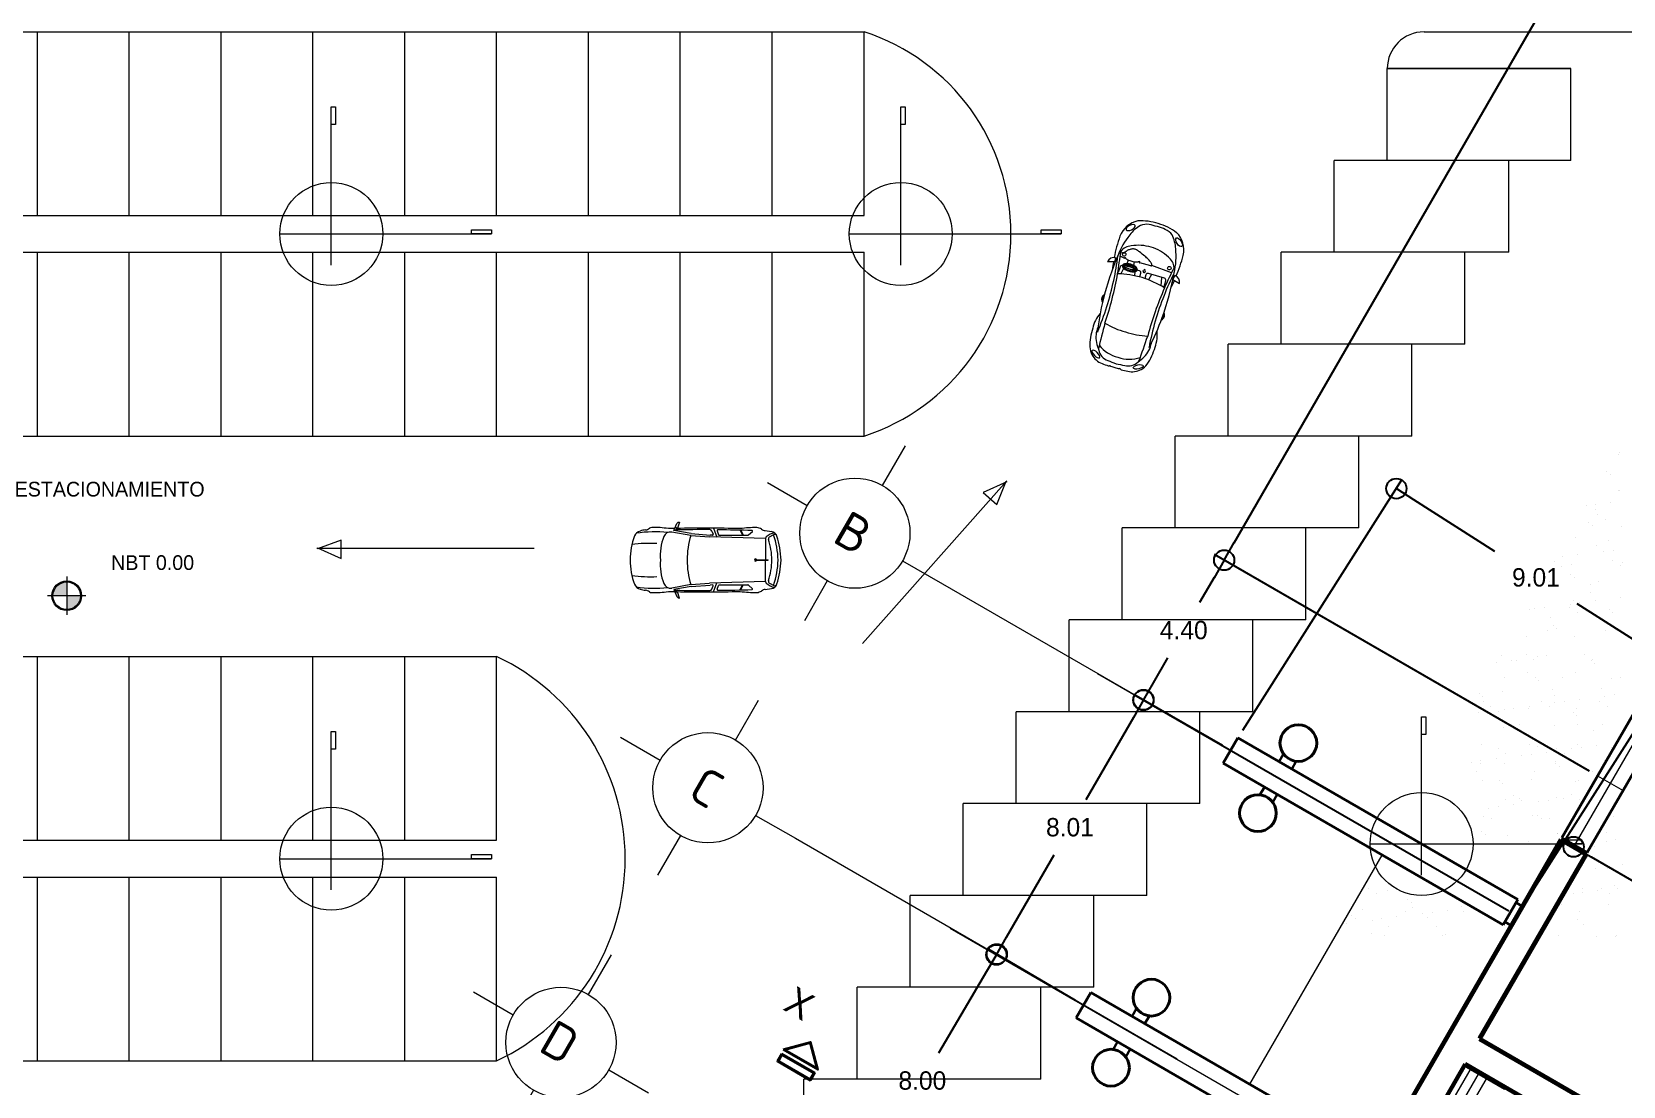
# Model space of a CAD drawing. Header units: millimetres. Extents: x 255 to 764, y 60 to 269.
# Drawn here: x 662.24 to 705.56, y 199.54 to 228.23 of the extents above; entities that cross this region are included whole.
import ezdxf
from ezdxf.enums import TextEntityAlignment as Align

# ---------------------------------------------------------------- set-up
doc = ezdxf.new("R2010")
doc.units = ezdxf.units.MM
doc.linetypes.add('ACAD_ISO10W100', pattern=[18, 12, -3, 0, -3])
doc.linetypes.add('DIVIDE2', pattern=[15.875, 6.35, -3.175, 0, -3.175, 0, -3.175])
for name, color, linetype, lineweight in [('ARBOLES A', 1, 'Continuous', 9), ('AUTOS', 1, 'Continuous', 9), ('BANQUETA', 2, 'Continuous', 20), ('CANCHAS', 1, 'Continuous', 9), ('EJES', 2, 'ACAD_ISO10W100', 20), ('FACHADA 01', 6, 'Continuous', 60), ('FACHADA 03', 4, 'Continuous', 40), ('FACHADA 04', 3, 'Continuous', 30), ('FACHADA 05', 2, 'Continuous', 20), ('HATCH', 1, 'Continuous', 9), ('mobiliario', 1, 'Continuous', 0), ('TEXTO 02', 1, 'Continuous', 13)]:
    doc.layers.add(name, color=color, linetype=linetype, lineweight=lineweight)
doc.styles.add('style1', font='isocpeur.ttf')
doc.dimstyles.get("Standard").update_dxf_attribs({"dimtxt": 1.5, "dimasz": 0.25, "dimexe": 0.2, "dimexo": 0.25, "dimgap": 0.1, "dimtad": 0, "dimtih": 1, "dimtoh": 1, "dimdec": 4, "dimzin": 0, "dimdsep": 46, "dimtxsty": 'Standard', "dimblk": 'ORIGIN', "dimcen": 0.2, "dimclrd": 1, "dimclre": 2, "dimclrt": 3, "dimadec": 0, "dimazin": 0, "dimtfac": 1, "dimtdec": 4, "dimtofl": 0, "dimtmove": 0, "dimatfit": 3, "dimldrblk": 'ORIGIN', "dimfxl": 1, "dimtolj": 1, "dimtzin": 0, "dimarcsym": 0})

# ---------------------------------------------------------------- blocks, each defined once
blk = doc.blocks.new('_Origin')
at = {"color": 0, "linetype": 'ByBlock', "lineweight": -2}
blk.add_line((0, 0), (-1, 0), dxfattribs=at)
blk.add_circle((0, 0), 0.5, dxfattribs=at)
blk = doc.blocks.new('*D25')
at = {"layer": 'ARBOLES A', "color": 2, "lineweight": -2}
for p, q in [((694.657, 208.807), (692.243, 210.2)), ((690.652, 201.87), (688.238, 203.263))]:
    blk.add_line(p, q, dxfattribs=at)
at = {"layer": 'ARBOLES A', "color": 1, "lineweight": -2}
for p, q in [((692.228, 209.574), (690.933, 207.332)), ((688.773, 203.59), (690.067, 205.832))]:
    blk.add_line(p, q, dxfattribs=at)
at = {"layer": 'Defpoints', "color": 0}
for p in [(694.873, 208.682), (688.498, 203.113), (690.868, 201.745)]:
    blk.add_point(p, dxfattribs=at)
at = {"layer": 'ARBOLES A', "color": 1, "lineweight": -2, "xscale": 0.55, "yscale": 0.55, "zscale": 0.55}
for p, rotation in [((692.503, 210.05), 59.99999999999994), ((688.498, 203.113), 239.9999999999999)]:
    blk.add_blockref('_Origin', p, dxfattribs=dict(at, rotation=rotation))
at = {"layer": 'ARBOLES A', "color": 3, "insert": (690.5, 206.582), "char_height": 0.5, "attachment_point": 5}
blk.add_mtext('\\A1;8.01', dxfattribs=at)
blk = doc.blocks.new('newbp')
at = {"linetype": 'Continuous'}
for p, q in [((-0.912, 0.75), (-0.86, 0.936)), ((-0.912, 0.75), (-1.017, 0.773)), ((-1.002, 0.77), (-1.016, 0.74)), ((-0.877, 0.539), (-0.877, 0.119)), ((-0.877, 0.459), (-0.672, 0.505)), ((-0.652, 0.589), (-0.827, 0.589)), ((-0.892, 0.034), (-0.92, 0.028)), ((-0.876, 0.198), (-0.723, 0.166)), ((-0.827, 0.069), (-0.731, 0.069)), ((-0.892, -0.023), (-0.92, -0.017)), ((-0.91, -0.297), (-0.888, -0.197)), ((-0.899, -0.296), (-0.877, -0.196)), ((-0.877, -0.235), (-0.847, -0.228)), ((-0.822, -0.222), (-0.721, -0.2)), ((-1.064, -0.553), (-1.084, -0.679)), ((-0.912, -0.756), (-1.017, -0.779)), ((-1.002, -0.776), (-1.016, -0.747)), ((-0.912, -0.756), (-0.86, -0.943)), ((-0.904, -0.456), (-0.888, -0.536)), ((-0.893, -0.455), (-0.877, -0.535)), ((-0.869, -0.497), (-0.841, -0.503)), ((-0.817, -0.508), (-0.665, -0.54))]:
    blk.add_line(p, q, dxfattribs=at)
for p, q in [((-1.055, 0.668), (-1.093, 0.141)), ((-1.077, 0.127), (-1.07, -0.16)), ((-0.963, -0.288), (-1.054, -0.293)), ((-0.908, -0.286), (-0.939, -0.287)), ((-0.958, -0.463), (-1.055, -0.455)), ((-0.902, -0.467), (-0.933, -0.465))]:
    blk.add_line(p, q)
for points in [[(-0.731, -0.061), (-0.827, -0.061, 0.414214), (-0.877, -0.111), (-0.877, -0.172)], [(-0.877, -0.556, 0.414214), (-0.827, -0.606), (-0.68, -0.606)]]:
    blk.add_lwpolyline(points, format="xyb", dxfattribs=at)
for points in [[(-0.877, -0.196), (-0.877, -0.235)], [(-0.877, -0.513), (-0.877, -0.535)]]:
    blk.add_lwpolyline(points, dxfattribs=at)
for centre, radius, start, end in [((-1.528, 0.227), 0.596, 93.1042, 152.5294), ((-1.391, -2.848), 3.675, 84.0793, 92.6383), ((-0.845, 0.765), 0.172, 94.8358, 177.4105), ((-0.008, 0.773), 0.0318, 97.347, 181.047), ((0.039, 0.659), 0.154, 42.3185, 109.578), ((0.029, 0.665), 0.132, 87.1047, 105.925), ((0.04, 0.731), 0.0661, 63.2181, 93.6483), ((0.771, -0.039), 0.851, 85.5476, 113.8305), ((0.88, -0.576), 1.387, 72.3333, 91.7581), ((-0.825, 0.038), 1.316, 159.343, 181.797), ((-1.713, 0.186), 0.338, 138.9346, 176.4235), ((-1.416, -0.145), 0.781, 108.4873, 134.9605), ((-0.943, -1.167), 1.905, 94.045, 112.2344), ((-0.426, -0.003), 1.099, 153.8158, 180.034), ((-1.049, 0.333), 0.394, 113.5432, 157.7315), ((0.434, 9.601), 9.056, 259.568, 263.1462), ((-0.295, -6.336), 7.112, 86.9826, 96.3138), ((-0.206, 5.111), 4.464, 258.7428, 266.7414), ((-1.391, -2.848), 3.675, 79.4187, 82.3204), ((-0.827, 0.539), 0.05, 90, 180), ((2.043, -0.084), 2.778, 165.5534, 178.3371), ((0.347, 9.038), 8.487, 263.2731, 271.8915), ((0.142, 7.376), 6.748, 264.8845, 276.3963), ((-0.005, 0.782), 0.0102, 105.925, 249.0437), ((0.061, 0.773), 0.0191, 341.3047, 62.6447), ((-0.187, -4.943), 5.716, 79.1065, 87.3355), ((-1.267, 0.067), 1.956, 357.937, 14.4502), ((-1.575, -60.4), 60.995, 87.30608, 87.93042), ((0.845, 0.056), 0.642, 61.3785, 96.9532), ((0.666, -0.272), 1.016, 50.3417, 61.3785), ((0.503, 0.041), 0.848, 357.0193, 35.4395), ((1.172, 0.342), 0.423, 44.6346, 72.3333), ((1.145, 0.198), 0.355, 3.2978, 61.4623), ((1.138, 0.302), 0.476, 3.7909, 45.1844), ((-0.688, 0.035), 1.374, 172.7936, 181.5977), ((-0.92, 0.006), 0.0224, 90, 270), ((-0.892, 0.006), 0.0281, 247.3801, 112.6199), ((-0.827, 0.119), 0.05, 180, 270), ((-12.519, -0.99), 14.07, 4.0226, 4.9268), ((1.53, 0.182), 0.0938, 331.033, 350.1956), ((2.084, 0.13), 0.472, 179.1597, 182.63), ((0.197, 0.166), 1.425, 0.0094, 6.7284), ((0.778, 0.022), 0.839, 358.2457, 5.8814), ((-0.825, -0.045), 1.316, 178.203, 200.657), ((-0.688, -0.042), 1.374, 178.4023, 187.2064), ((-1.713, -0.193), 0.338, 183.5765, 221.0654), ((-0.426, -0.004), 1.099, 179.966, 206.1842), ((2.043, 0.077), 2.778, 181.6629, 194.4466), ((-1.267, -0.074), 1.956, 345.5498, 2.063), ((0.503, -0.047), 0.848, 324.5605, 2.9807), ((1.145, -0.204), 0.355, 298.5377, 356.7022), ((1.138, -0.308), 0.476, 314.8156, 356.2091), ((-12.519, 0.984), 14.07, 355.0732, 355.9774), ((2.084, -0.137), 0.472, 177.37, 180.8403), ((1.53, -0.189), 0.0938, 9.8044, 28.967), ((0.778, -0.029), 0.839, 354.1186, 1.7543), ((0.197, -0.173), 1.425, 353.2716, 359.9906), ((-1.528, -0.234), 0.596, 207.4706, 266.8958), ((-1.416, 0.138), 0.781, 225.0395, 251.5127), ((-0.943, 1.16), 1.905, 247.7656, 265.955), ((-1.049, -0.34), 0.394, 202.2685, 246.4568), ((0.434, -9.608), 9.056, 96.8538, 100.432), ((-0.206, -5.118), 4.464, 93.2586, 101.2572), ((-0.295, 6.329), 7.112, 263.6862, 273.0174), ((-0.845, -0.772), 0.172, 182.5895, 265.1642), ((-1.391, 2.841), 3.675, 277.6796, 280.5813), ((0.347, -9.044), 8.487, 88.1085, 96.7269), ((0.142, -7.382), 6.748, 83.6037, 95.1155), ((-0.008, -0.779), 0.0318, 178.953, 262.653), ((-0.005, -0.789), 0.0102, 110.9563, 254.075), ((0.039, -0.666), 0.154, 250.422, 317.6815), ((0.061, -0.78), 0.0191, 297.3553, 18.6953), ((-0.187, 4.936), 5.716, 272.6645, 280.8935), ((0.771, 0.032), 0.851, 246.1695, 274.4524), ((-1.575, 60.394), 60.995, 272.06958, 272.69392), ((0.845, -0.062), 0.642, 263.0468, 298.6215), ((0.88, 0.569), 1.387, 268.2419, 287.6667), ((0.666, 0.266), 1.016, 298.6215, 309.6583), ((1.172, -0.348), 0.423, 287.6667, 315.3654), ((-1.391, 2.841), 3.675, 267.3617, 275.9207), ((0.029, -0.671), 0.132, 254.075, 272.8953), ((0.04, -0.737), 0.0661, 266.3517, 296.7819)]:
    blk.add_arc(centre, radius, start, end, dxfattribs=at)
for centre, major_axis, ratio in [((-1.845, 0.63), (-0.083, -0.0937), 0.463754), ((1.432, 0.551), (-0.061, 0.112), 0.405921)]:
    blk.add_ellipse(centre, major_axis=major_axis, ratio=ratio, dxfattribs=at)
for centre in [(-1.157, 0.583), (-1.157, -0.595)]:
    blk.add_ellipse(centre, major_axis=(0, 0.0429), ratio=0.983266, start_param=4.712389, end_param=10.995574)
at = {"linetype": 'Continuous', "extrusion": (0, 0, -1)}
for centre, major_axis, ratio in [((-1.845, -0.637), (-0.083, 0.0937), 0.463754), ((1.432, -0.557), (-0.061, -0.112), 0.405921)]:
    blk.add_ellipse(centre, major_axis=major_axis, ratio=ratio, dxfattribs=at)
for points, knots in [([(-1.077, 0.127), (-1.08, 0.133), (-1.1, 0.15), (-1.144, 0.115), (-1.18, 0.072), (-1.223, -0.001), (-1.273, -0.105), (-1.318, -0.221), (-1.36, -0.328), (-1.36, -0.418), (-1.323, -0.493), (-1.275, -0.55), (-1.223, -0.585), (-1.193, -0.622), (-1.178, -0.647), (-1.165, -0.693)], [0, 0, 0, 0, 0.527288, 1.647451, 3.487558, 5.099073, 7.968657, 12.238313, 14.475187, 16.613757, 18.744202, 20.639343, 22.223389, 23.452731, 24.286529, 24.286529, 24.286529, 24.286529]), ([(-1.064, -0.553), (-1.068, -0.556), (-1.074, -0.561), (-1.09, -0.565), (-1.091, -0.555), (-1.09, -0.549), (-1.084, -0.542), (-1.074, -0.534), (-1.065, -0.513), (-1.054, -0.475), (-1.047, -0.407), (-1.047, -0.336), (-1.059, -0.269), (-1.08, -0.228), (-1.088, -0.195), (-1.105, -0.188), (-1.099, -0.183), (-1.093, -0.18), (-1.084, -0.181), (-1.077, -0.178), (-1.065, -0.181), (-1.07, -0.166), (-1.07, -0.16)], [0, 0, 0, 0, 0.0138597, 0.0278304, 0.0329137, 0.0379971, 0.0465756, 0.0592704, 0.0762214, 0.1105991, 0.1789801, 0.2766959, 0.3173629, 0.3800771, 0.4110544, 0.4160421, 0.4210284, 0.4277212, 0.4387433, 0.4448131, 0.4508005, 0.4694463, 0.4694463, 0.4694463, 0.4694463]), ([(-0.963, -0.295), (-0.965, -0.308), (-0.954, -0.235), (-0.937, -0.215), (-0.911, -0.179), (-0.882, -0.17), (-0.85, -0.176), (-0.829, -0.211), (-0.799, -0.257), (-0.788, -0.322), (-0.788, -0.395), (-0.797, -0.462), (-0.818, -0.517), (-0.844, -0.55), (-0.872, -0.561), (-0.892, -0.557), (-0.911, -0.55), (-0.925, -0.529), (-0.95, -0.494), (-0.965, -0.414), (-0.974, -0.382), (-0.961, -0.282), (-0.963, -0.295)], [0, 0, 0, 0, 0.03969, 0.089634, 0.13125, 0.1542862, 0.1797268, 0.2207266, 0.2680991, 0.3447665, 0.4095645, 0.4843001, 0.541515, 0.5817687, 0.6060665, 0.6262474, 0.6436722, 0.6634686, 0.6988791, 0.7758465, 0.8696394, 0.907731, 0.907731, 0.907731, 0.907731]), ([(-0.938, -0.293), (-0.938, -0.289), (-0.937, -0.284), (-0.935, -0.274), (-0.934, -0.268), (-0.93, -0.253), (-0.928, -0.246), (-0.924, -0.237), (-0.922, -0.235), (-0.918, -0.229), (-0.916, -0.227), (-0.91, -0.219), (-0.906, -0.213), (-0.899, -0.206), (-0.896, -0.203), (-0.892, -0.2), (-0.89, -0.199), (-0.886, -0.197), (-0.884, -0.197), (-0.879, -0.196), (-0.875, -0.196), (-0.871, -0.198), (-0.87, -0.198), (-0.867, -0.199), (-0.865, -0.201), (-0.861, -0.206), (-0.858, -0.209), (-0.853, -0.218), (-0.85, -0.223), (-0.844, -0.232), (-0.841, -0.237), (-0.835, -0.247), (-0.832, -0.253), (-0.827, -0.264), (-0.824, -0.27), (-0.82, -0.282), (-0.819, -0.289), (-0.815, -0.309), (-0.814, -0.323), (-0.812, -0.352), (-0.812, -0.366), (-0.814, -0.41), (-0.818, -0.438), (-0.829, -0.476), (-0.833, -0.486), (-0.84, -0.501), (-0.843, -0.506), (-0.849, -0.516), (-0.852, -0.52), (-0.858, -0.527), (-0.861, -0.529), (-0.867, -0.533), (-0.871, -0.534), (-0.874, -0.535), (-0.875, -0.535), (-0.879, -0.535), (-0.881, -0.534), (-0.885, -0.533), (-0.888, -0.532), (-0.892, -0.531), (-0.894, -0.53), (-0.895, -0.529), (-0.895, -0.529), (-0.896, -0.529), (-0.897, -0.528), (-0.899, -0.526), (-0.9, -0.523), (-0.904, -0.518), (-0.905, -0.516), (-0.908, -0.511), (-0.91, -0.509), (-0.914, -0.503), (-0.917, -0.498), (-0.921, -0.49), (-0.923, -0.486), (-0.926, -0.476), (-0.928, -0.471), (-0.933, -0.456), (-0.935, -0.445), (-0.938, -0.429), (-0.94, -0.423), (-0.942, -0.413), (-0.943, -0.408), (-0.945, -0.395), (-0.946, -0.387), (-0.946, -0.369), (-0.945, -0.363), (-0.945, -0.351), (-0.944, -0.345), (-0.942, -0.326), (-0.94, -0.309), (-0.939, -0.298), (-0.939, -0.296), (-0.938, -0.295), (-0.938, -0.294), (-0.938, -0.293), (-0.938, -0.293), (-0.938, -0.293)], [0.497033, 0.497033, 0.497033, 0.497033, 0.723444, 0.723444, 0.974636, 0.974636, 1.50964, 1.50964, 2.044645, 2.044645, 2.271061, 2.271061, 2.862376, 2.862376, 3.217654, 3.217654, 3.537253, 3.537253, 3.856852, 3.856852, 4.368613, 4.368613, 4.584627, 4.584627, 4.99269, 4.99269, 5.400753, 5.400753, 5.808816, 5.808816, 6.216879, 6.216879, 6.778716, 6.778716, 7.350371, 7.350371, 7.922025, 7.922025, 9.065335, 9.065335, 10.208644, 10.208644, 12.495263, 12.495263, 13.409896, 13.409896, 13.929088, 13.929088, 14.44828, 14.44828, 14.909885, 14.909885, 15.371489, 15.371489, 15.62524, 15.62524, 15.87899, 15.87899, 16.120875, 16.120875, 16.36276, 16.36276, 16.51635, 16.51635, 16.669941, 16.669941, 16.921521, 16.921521, 17.136676, 17.136676, 17.351831, 17.351831, 17.782142, 17.782142, 18.204974, 18.204974, 18.627807, 18.627807, 19.473473, 19.473473, 19.978923, 19.978923, 20.484372, 20.484372, 21.475119, 21.475119, 21.859144, 21.859144, 22.162884, 22.162884, 22.770362, 22.770362, 22.900493, 22.900493, 22.951221, 22.951221, 22.964298, 22.964298, 22.964298, 22.964298]), ([(-0.904, -0.456), (-0.906, -0.449), (-0.907, -0.442), (-0.91, -0.43), (-0.911, -0.424), (-0.913, -0.414), (-0.914, -0.409), (-0.917, -0.396), (-0.918, -0.388), (-0.917, -0.37), (-0.917, -0.364), (-0.916, -0.352), (-0.916, -0.346), (-0.914, -0.326), (-0.912, -0.31), (-0.91, -0.299), (-0.91, -0.298), (-0.91, -0.297)], [18.939067, 18.939067, 18.939067, 18.939067, 19.473473, 19.473473, 19.978923, 19.978923, 20.484372, 20.484372, 21.475119, 21.475119, 21.859144, 21.859144, 22.162884, 22.162884, 22.770362, 22.770362, 22.871566, 22.871566, 22.871566, 22.871566]), ([(-0.893, -0.455), (-0.895, -0.448), (-0.896, -0.442), (-0.899, -0.429), (-0.9, -0.423), (-0.902, -0.413), (-0.903, -0.408), (-0.906, -0.395), (-0.907, -0.387), (-0.906, -0.369), (-0.906, -0.363), (-0.905, -0.351), (-0.905, -0.345), (-0.903, -0.326), (-0.901, -0.309), (-0.899, -0.298), (-0.899, -0.297), (-0.899, -0.296)], [18.939067, 18.939067, 18.939067, 18.939067, 19.473473, 19.473473, 19.978923, 19.978923, 20.484372, 20.484372, 21.475119, 21.475119, 21.859144, 21.859144, 22.162884, 22.162884, 22.770362, 22.770362, 22.871566, 22.871566, 22.871566, 22.871566]), ([(-0.883, -0.222), (-0.882, -0.225), (-0.88, -0.227), (-0.875, -0.234), (-0.873, -0.239), (-0.867, -0.249), (-0.863, -0.255), (-0.858, -0.266), (-0.856, -0.272), (-0.852, -0.284), (-0.85, -0.291), (-0.847, -0.311), (-0.845, -0.325), (-0.844, -0.354), (-0.844, -0.368), (-0.846, -0.412), (-0.85, -0.44), (-0.86, -0.478), (-0.864, -0.488), (-0.871, -0.503), (-0.874, -0.508), (-0.878, -0.515), (-0.88, -0.517), (-0.881, -0.518)], [5.596292, 5.596292, 5.596292, 5.596292, 5.808816, 5.808816, 6.216879, 6.216879, 6.778716, 6.778716, 7.350371, 7.350371, 7.922025, 7.922025, 9.065335, 9.065335, 10.208644, 10.208644, 12.495263, 12.495263, 13.409896, 13.409896, 13.929088, 13.929088, 14.118229, 14.118229, 14.118229, 14.118229])]:
    blk.add_open_spline(points, degree=3, knots=knots)
blk = doc.blocks.new('AutoP31 Planta Beetle')
at = {"xscale": 1.088628099999994, "yscale": 1.088628099999994, "zscale": 1.0886281, "rotation": 180}
blk.add_blockref('newbp', (1.766, 1.019), dxfattribs=at)
blk = doc.blocks.new('*D29')
at = {"layer": 'ARBOLES A', "color": 2, "lineweight": -2}
for p, q in [((704.646, 208.108), (694.438, 214.002)), ((702.446, 204.298), (692.238, 210.192))]:
    blk.add_line(p, q, dxfattribs=at)
at = {"layer": 'ARBOLES A', "color": 1, "lineweight": -2}
for p, q in [((694.423, 213.376), (694.031, 212.697)), ((692.773, 210.518), (693.165, 211.197))]:
    blk.add_line(p, q, dxfattribs=at)
at = {"layer": 'Defpoints', "color": 0}
for p in [(694.698, 213.852), (704.863, 207.983), (702.663, 204.173)]:
    blk.add_point(p, dxfattribs=at)
at = {"layer": 'ARBOLES A', "color": 1, "lineweight": -2, "xscale": 0.55, "yscale": 0.55, "zscale": 0.55}
for p, rotation in [((694.698, 213.852), 60.00000000000135), ((692.498, 210.042), 240.0000000000014)]:
    blk.add_blockref('_Origin', p, dxfattribs=dict(at, rotation=rotation))
at = {"layer": 'ARBOLES A', "color": 3, "insert": (693.598, 211.947), "char_height": 0.5, "attachment_point": 5}
blk.add_mtext('\\A1;4.40', dxfattribs=at)
blk = doc.blocks.new('*D26')
at = {"layer": 'ARBOLES A', "color": 2, "lineweight": -2}
for p, q in [((690.653, 201.871), (688.25, 203.285)), ((686.602, 194.984), (684.2, 196.397))]:
    blk.add_line(p, q, dxfattribs=at)
at = {"layer": 'ARBOLES A', "color": 1, "lineweight": -2}
for p, q in [((688.23, 202.658), (686.925, 200.439)), ((684.737, 196.719), (686.042, 198.939))]:
    blk.add_line(p, q, dxfattribs=at)
at = {"layer": 'Defpoints', "color": 0}
for p in [(690.868, 201.745), (684.458, 196.245), (686.818, 194.857)]:
    blk.add_point(p, dxfattribs=at)
at = {"layer": 'ARBOLES A', "color": 1, "lineweight": -2, "xscale": 0.55, "yscale": 0.55, "zscale": 0.55}
for p, rotation in [((688.509, 203.132), 59.53894973767702), ((684.458, 196.245), 239.538949737677)]:
    blk.add_blockref('_Origin', p, dxfattribs=dict(at, rotation=rotation))
at = {"layer": 'ARBOLES A', "color": 3, "insert": (686.483, 199.689), "char_height": 0.5, "attachment_point": 5}
blk.add_mtext('\\A1;8.00', dxfattribs=at)
blk = doc.blocks.new('Bole')
at = {"color": 5}
for p, q in [((1.1, 0.6), (1.1, 1.1)), ((1.7, 0), (2.2, 0)), ((1.1, -0.6), (1.1, -1.1))]:
    blk.add_line(p, q, dxfattribs=at)
blk.add_line((0, 0), (0.5, 0))
blk.add_circle((1.1, 0), 0.6)
at = {"color": 9, "style": 'style1'}
blk.add_attdef('A', text='', height=0.4, dxfattribs=at).set_placement((1.086, -0.204), align=Align.CENTER)
blk = doc.blocks.new('AutoA62 Planta Golf')
at = {"linetype": 'ByBlock'}
for p, q in [((1.189, 0.804), (1.268, 0.994)), ((1.27, 0.877), (1.23, 0.797)), ((1.293, 0.869), (1.243, 0.887)), ((1.268, 0.994), (1.309, 1.03)), ((1.346, 1.033), (1.293, 0.869)), ((1.309, 1.03), (1.335, 1.035)), ((1.335, 1.035), (1.346, 1.033)), ((1.651, 0.668), (1.135, 0.761)), ((1.665, 0.719), (1.189, 0.804)), ((1.651, 0.668), (2.162, 0.629)), ((1.665, 0.719), (2.175, 0.679)), ((3.686, 0.588), (2.162, 0.629)), ((2.243, 0.678), (2.175, 0.679)), ((2.225, 0.79), (2.26, 0.702)), ((2.267, 0.866), (2.361, 0.624)), ((2.369, 0.794), (2.409, 0.69)), ((2.427, 0.678), (3.206, 0.678)), ((2.997, 0.812), (3.056, 0.678)), ((3.017, 0.81), (3.075, 0.678)), ((3.219, 0.683), (3.33, 0.781)), ((3.679, 0.801), (3.846, 0.774)), ((3.686, 0.587), (3.686, 0.005)), ((3.796, 0.629), (3.91, 0.693)), ((3.419, 0.007), (3.755, 0.004)), ((3.755, -0.004), (3.755, 0.004)), ((3.419, -0.007), (3.755, -0.004)), ((3.686, -0.587), (3.686, -0.005)), ((1.651, -0.668), (1.135, -0.761)), ((1.665, -0.719), (1.189, -0.804)), ((1.189, -0.804), (1.268, -0.994)), ((1.27, -0.877), (1.23, -0.797)), ((1.651, -0.668), (2.162, -0.629)), ((1.665, -0.719), (2.175, -0.679)), ((3.686, -0.588), (2.162, -0.629)), ((2.243, -0.678), (2.175, -0.679)), ((2.225, -0.79), (2.26, -0.702)), ((2.267, -0.866), (2.361, -0.624)), ((2.369, -0.794), (2.409, -0.69)), ((2.427, -0.678), (3.206, -0.678)), ((2.997, -0.812), (3.056, -0.678)), ((3.017, -0.81), (3.075, -0.678)), ((3.219, -0.683), (3.33, -0.781)), ((3.679, -0.801), (3.846, -0.774)), ((3.796, -0.629), (3.91, -0.693)), ((1.293, -0.869), (1.243, -0.887)), ((1.268, -0.994), (1.309, -1.03)), ((1.346, -1.033), (1.293, -0.869)), ((1.309, -1.03), (1.335, -1.035)), ((1.335, -1.035), (1.346, -1.033))]:
    blk.add_line(p, q, dxfattribs=at)
for centre, radius, start, end in [((0.585, 0.789), 0.0955, 87.4739, 128.6871), ((0.685, -1.132), 2.018, 79.8258, 92.7114), ((2.019, -39.672), 40.539, 88.6181, 91.0712), ((3.453, -2.653), 3.537, 90.0603, 97.4025), ((3.453, 0.789), 0.0955, 51.3129, 92.5261), ((1.838, 0), 1.838, 158.994, 180), ((0.532, -2.849), 3.304, 86.544, 98.4137), ((0.33, 0.572), 0.225, 104.0371, 157.2006), ((0.67, -2.536), 3.304, 83.8263, 98.7194), ((0.499, 0.098), 0.727, 95.9895, 107.9469), ((0.403, 1.017), 0.197, 275.9895, 308.6871), ((2.269, 0.117), 1.449, 158.9468, 184.6441), ((1.101, 0.567), 0.197, 79.8299, 158.9468), ((2.019, -39.672), 40.539, 91.1408, 91.3819), ((2.019, -39.672), 40.5, 89.7857, 91.1003), ((3.873, 0), 2.321, 163.2682, 180), ((2.17, 0.769), 0.059, 21.2791, 89.7857), ((2.243, 0.695), 0.0177, 268.4926, 21.2791), ((2.387, 0.801), 0.0197, 89.6118, 201.2791), ((2.105, -40.859), 41.681, 88.3299, 89.6118), ((2.427, 0.697), 0.0197, 201.2791, 270), ((3.206, 0.697), 0.0197, 270, 311.6453), ((3.319, 0.79), 0.0138, 319.5223, 88.2063), ((3.517, 0.768), 0.0955, 51.3129, 92.5261), ((3.7, 0.996), 0.197, 231.3129, 264.0105), ((3.745, 0.587), 0.059, 130.9804, 180), ((4.024, 0.266), 0.484, 101.1159, 130.9804), ((3.825, 0.577), 0.059, 119.294, 197.2942), ((1.822, -0.05), 2.04, 1.3982, 17.3891), ((3.824, 0.595), 0.18, 18.2803, 83.2196), ((1.86, -0.043), 2.169, 1.135, 19.702), ((3.935, 0.635), 0.0623, 15.1262, 113.3532), ((1.889, -0.047), 2.219, 1.2017, 18.3402), ((1.838, 0), 1.838, 180, 201.006), ((3.873, 0), 2.321, 180, 196.7318), ((3.419, 0), 0.0297, 13.7603, 346.2397), ((3.419, 0), 0.00735, 90, 270), ((1.889, 0.047), 2.219, 341.6598, 358.7983), ((0.532, 2.849), 3.304, 261.5863, 273.456), ((2.269, -0.117), 1.449, 175.3559, 201.0532), ((1.822, 0.05), 2.04, 342.6109, 358.6018), ((1.86, 0.043), 2.169, 340.298, 358.865), ((0.33, -0.572), 0.225, 202.7994, 255.9629), ((0.67, 2.536), 3.304, 261.2806, 276.1737), ((0.499, -0.098), 0.727, 252.0531, 264.0105), ((0.403, -1.017), 0.197, 51.3129, 84.0105), ((0.585, -0.789), 0.0955, 231.3129, 272.5261), ((0.685, 1.132), 2.018, 267.2886, 280.1742), ((1.101, -0.567), 0.197, 201.0532, 280.1701), ((2.019, 39.672), 40.539, 268.6181, 268.8592), ((2.019, 39.672), 40.5, 268.8997, 270.2143), ((2.019, 39.672), 40.539, 268.9288, 271.3819), ((2.17, -0.769), 0.059, 270.2143, 338.7209), ((2.243, -0.695), 0.0177, 338.7209, 91.5074), ((2.387, -0.801), 0.0197, 158.7209, 270.3882), ((2.105, 40.859), 41.681, 270.3882, 271.6701), ((2.427, -0.697), 0.0197, 90, 158.7209), ((3.453, 2.653), 3.537, 262.5975, 269.9397), ((3.206, -0.697), 0.0197, 48.3547, 90), ((3.319, -0.79), 0.0138, 271.7937, 40.4777), ((3.453, -0.789), 0.0955, 267.4739, 308.6871), ((3.517, -0.768), 0.0955, 267.4739, 308.6871), ((3.7, -0.996), 0.197, 95.9895, 128.6871), ((3.745, -0.587), 0.059, 180, 229.0196), ((4.024, -0.266), 0.484, 229.0196, 258.8841), ((3.825, -0.577), 0.059, 162.7058, 240.706), ((3.824, -0.595), 0.18, 276.7804, 341.7197), ((3.935, -0.635), 0.0623, 246.6468, 344.8738)]:
    blk.add_arc(centre, radius, start, end, dxfattribs=at)
blk = doc.blocks.new('*D31')
at = {"layer": 'ARBOLES A', "color": 2, "lineweight": -2}
for p, q in [((723.119, 240.104), (712.91, 245.997)), ((704.646, 208.108), (694.438, 214.002))]:
    blk.add_line(p, q, dxfattribs=at)
at = {"layer": 'ARBOLES A', "color": 1, "lineweight": -2}
for p, q in [((712.895, 245.371), (704.367, 230.6)), ((694.973, 214.328), (703.501, 229.1))]:
    blk.add_line(p, q, dxfattribs=at)
at = {"layer": 'Defpoints', "color": 0}
for p in [(713.17, 245.847), (723.335, 239.979), (704.863, 207.983)]:
    blk.add_point(p, dxfattribs=at)
at = {"layer": 'ARBOLES A', "color": 1, "lineweight": -2, "xscale": 0.55, "yscale": 0.55, "zscale": 0.55}
for p, rotation in [((713.17, 245.847), 59.99999999999991), ((694.698, 213.852), 239.9999999999999)]:
    blk.add_blockref('_Origin', p, dxfattribs=dict(at, rotation=rotation))
at = {"layer": 'ARBOLES A', "color": 3, "insert": (703.934, 229.85), "char_height": 0.5, "attachment_point": 5}
blk.add_mtext('\\A1;37', dxfattribs=at)
blk = doc.blocks.new('*D13')
at = {"layer": 'ARBOLES A', "color": 2, "lineweight": -2}
for p, q in [((704.334, 206.268), (704.359, 206.311)), ((732.042, 190.259), (732.067, 190.302))]:
    blk.add_line(p, q, dxfattribs=at)
at = {"layer": 'ARBOLES A', "color": 1, "lineweight": -2}
for p, q in [((704.685, 205.776), (716.765, 198.797)), ((731.441, 190.318), (719.361, 197.297))]:
    blk.add_line(p, q, dxfattribs=at)
at = {"layer": 'Defpoints', "color": 0}
for p in [(704.209, 206.051), (731.917, 190.043), (731.917, 190.043)]:
    blk.add_point(p, dxfattribs=at)
at = {"layer": 'ARBOLES A', "color": 1, "lineweight": -2, "xscale": 0.55, "yscale": 0.55, "zscale": 0.55}
for p, rotation in [((704.209, 206.051), 149.9820950694856), ((731.917, 190.043), 329.9820950694855)]:
    blk.add_blockref('_Origin', p, dxfattribs=dict(at, rotation=rotation))
at = {"layer": 'ARBOLES A', "color": 3, "insert": (718.063, 198.047), "char_height": 0.5, "attachment_point": 5}
blk.add_mtext('\\A1;32.00', dxfattribs=at)
blk = doc.blocks.new('*D30')
at = {"layer": 'ARBOLES A', "color": 2, "lineweight": -2}
for p, q in [((695.203, 209.23), (699.546, 216.053)), ((702.802, 204.392), (707.145, 211.215))]:
    blk.add_line(p, q, dxfattribs=at)
at = {"layer": 'ARBOLES A', "color": 1, "lineweight": -2}
for p, q in [((699.849, 215.504), (702.059, 214.097)), ((706.52, 211.257), (704.309, 212.664))]:
    blk.add_line(p, q, dxfattribs=at)
at = {"layer": 'Defpoints', "color": 0}
for p in [(706.984, 210.962), (695.068, 209.019), (702.668, 204.182)]:
    blk.add_point(p, dxfattribs=at)
at = {"layer": 'ARBOLES A', "color": 1, "lineweight": -2, "xscale": 0.55, "yscale": 0.55, "zscale": 0.55}
for p, rotation in [((699.385, 215.799), 147.5187351987987), ((706.984, 210.962), 327.5187351987987)]:
    blk.add_blockref('_Origin', p, dxfattribs=dict(at, rotation=rotation))
at = {"layer": 'ARBOLES A', "color": 3, "insert": (703.184, 213.381), "char_height": 0.5, "attachment_point": 5}
blk.add_mtext('\\A1;9.01', dxfattribs=at)

msp = doc.modelspace()

# ---------------------------------------------------------------- hatches: boundary and pattern name
at = {"layer": 'ARBOLES A', "lineweight": 0}
h = msp.add_hatch(dxfattribs=at)
h.set_pattern_fill('AR-SAND', color=256, scale=0.02, style=0)
h.set_pattern_definition([(37.5, (466.1851, -363.19664), (-0.0320006, 0.9788265), [0, -0.77216, 0, -0.8636, 0, -0.8255]), (7.5, (466.1851, -363.1966), (0.8990466, 1.4336502), [0, -0.41656, 0, -0.69596, 0, -0.2667]), (327.5, (465.5603, -363.1966), (1.5819847, 0.0028744), [0, -0.254, 0, -0.9144, 0, -1.1938]), (317.5, (465.5603, -363.1966), (1.527113, 0.4458586), [0, -0.127, 0, -0.59944, 0, -0.6858])])
h.paths.add_polyline_path([(623.895, 197.229), (622.895, 197.229), (622.895, 189.858, -0.201566), (623.895, 190.279), (623.895, 192.339)])
h.paths.add_polyline_path([(624.895, 197.229), (623.895, 197.229), (623.895, 192.339), (624.013, 192.339), (624.013, 191.855), (623.895, 191.855), (623.895, 190.279, -0.414214), (625.295, 188.879), (627.713, 188.879), (627.713, 188.995), (628.26, 188.995), (628.26, 188.879), (630.745, 188.879), (630.745, 190.229), (629.895, 190.229), (624.895, 190.229)])
h.paths.add_polyline_path([(624.895, 204.749, -0.201566), (623.895, 204.329), (623.895, 197.229), (624.895, 197.229)])
h.paths.add_polyline_path([(623.895, 204.329, -0.201566), (622.895, 204.749), (622.895, 197.229), (623.895, 197.229)])
h.paths.add_polyline_path([(623.895, 221.329, -0.201566), (622.895, 221.749), (622.895, 206.708, -0.201566), (623.895, 207.129), (623.895, 209.189)])
h.paths.add_polyline_path([(624.895, 221.749, -0.201566), (623.895, 221.329), (623.895, 209.189), (624.013, 209.189), (624.013, 208.705), (623.895, 208.705), (623.895, 207.129, -0.201566), (624.895, 206.708)])
h.paths.add_polyline_path([(629.895, 239.229), (638.213, 239.229, -0.142287), (637.995, 239.979), (637.984, 239.979), (625.295, 239.979, -0.414214), (623.895, 238.579), (623.895, 226.189), (624.013, 226.189), (624.013, 225.705), (623.895, 225.705), (623.895, 224.129, -0.201566), (624.895, 223.708), (624.895, 232.729), (629.895, 232.729)])
h.paths.add_polyline_path([(623.895, 238.579, -0.201566), (622.895, 238.999), (622.895, 223.708, -0.201566), (623.895, 224.129), (623.895, 226.189)])
h.paths.add_polyline_path([(638.213, 240.729), (625.078, 240.729, -0.142287), (625.295, 239.979), (627.713, 239.979), (627.713, 240.095), (628.26, 240.095), (628.26, 239.979), (637.995, 239.979, -0.142287)])
h.paths.add_polyline_path([(653.713, 240.729), (640.578, 240.729, -0.142287), (640.795, 239.979), (643.213, 239.979), (643.213, 240.095), (643.76, 240.095), (643.76, 239.979), (653.495, 239.979, -0.142287)])
h.paths.add_polyline_path([(653.495, 239.979), (653.484, 239.979), (640.795, 239.979, -0.142287), (640.578, 239.229), (653.713, 239.229, -0.142287)])
h.paths.add_polyline_path([(668.995, 239.979), (668.984, 239.979), (656.295, 239.979, -0.142287), (656.078, 239.229), (669.213, 239.229, -0.142287)])
h.paths.add_polyline_path([(669.213, 240.729), (656.078, 240.729, -0.142287), (656.295, 239.979), (658.713, 239.979), (658.713, 240.095), (659.26, 240.095), (659.26, 239.979), (668.995, 239.979, -0.142287)])
at = {"layer": 'FACHADA 05'}
h = msp.add_hatch(color=256, dxfattribs=at)
h.paths.add_polyline_path([(663.194, 213.259, 0.414214), (662.819, 212.884), (663.194, 212.884)])
h.paths.add_polyline_path([(663.569, 212.884), (663.194, 212.884), (663.194, 212.509, 0.414214)])

# ---------------------------------------------------------------- linework, layer by layer
at = {"layer": 'ARBOLES A'}
for p, q in [((670.395, 221.88), (670.395, 226.189)), ((685.895, 221.88), (685.895, 226.189)), ((668.984, 222.729), (674.76, 222.729)), ((684.484, 222.729), (690.26, 222.729)), ((700.072, 205.282), (700.072, 209.59)), ((670.395, 204.88), (670.395, 209.189)), ((698.661, 206.13), (704.437, 206.13)), ((668.984, 205.729), (674.76, 205.729))]:
    msp.add_line(p, q, dxfattribs=at)
at = {"layer": 'ARBOLES A', "lineweight": 0}
for p, q in [((705.437, 216.723), (705.437, 216.723)), ((705.448, 216.778), (705.448, 216.778)), ((705.109, 216.269), (705.109, 216.269)), ((705.203, 216.183), (705.203, 216.183)), ((705.425, 215.747), (705.425, 215.747)), ((705.469, 215.744), (705.469, 215.744)), ((704.549, 215.345), (704.549, 215.345)), ((704.814, 215.379), (704.814, 215.379)), ((705.227, 215.434), (705.227, 215.434)), ((704.623, 214.869), (704.623, 214.869)), ((704.814, 215.242), (704.814, 215.242)), ((704.85, 215.102), (704.85, 215.102)), ((705.064, 214.966), (705.064, 214.966)), ((704.253, 214.472), (704.253, 214.472)), ((704.717, 214.783), (704.717, 214.783)), ((705.501, 214.765), (705.501, 214.765)), ((704.328, 214), (704.328, 214)), ((704.846, 214.263), (704.846, 214.263)), ((705.018, 214.091), (705.018, 214.091)), ((705.159, 214.378), (705.159, 214.378)), ((705.282, 214.126), (705.282, 214.126)), ((703.678, 213.828), (703.678, 213.828)), ((703.892, 213.691), (703.892, 213.691)), ((703.915, 213.946), (703.915, 213.946)), ((704.161, 213.737), (704.161, 213.737)), ((705.26, 213.83), (705.26, 213.83)), ((705.474, 213.694), (705.474, 213.694)), ((705.533, 213.787), (705.533, 213.787)), ((703.548, 213.267), (703.548, 213.267)), ((704.137, 213.469), (704.137, 213.469)), ((704.231, 213.383), (704.231, 213.383)), ((704.663, 213.2), (704.663, 213.2)), ((704.878, 213.284), (704.878, 213.284)), ((704.193, 212.758), (704.193, 212.758)), ((704.383, 212.692), (704.383, 212.692)), ((704.673, 212.978), (704.673, 212.978)), ((704.796, 212.747), (704.796, 212.747)), ((705.486, 212.837), (705.486, 212.837)), ((703.016, 212.512), (703.016, 212.512)), ((703.146, 212.532), (703.146, 212.532)), ((703.429, 212.567), (703.429, 212.567)), ((703.58, 212.288), (703.58, 212.288)), ((704.088, 212.555), (704.088, 212.555)), ((704.119, 212.657), (704.119, 212.657)), ((704.302, 212.419), (704.302, 212.419)), ((704.91, 212.305), (704.91, 212.305)), ((705.178, 212.515), (705.178, 212.515)), ((705.272, 212.429), (705.272, 212.429)), ((703.492, 211.925), (703.492, 211.925)), ((703.651, 212.069), (703.651, 212.069)), ((703.745, 211.983), (703.745, 211.983)), ((705.074, 211.928), (705.074, 211.928)), ((702.925, 211.786), (702.925, 211.786)), ((704.225, 211.78), (704.225, 211.78)), ((702.117, 211.078), (702.117, 211.078)), ((702.24, 211.26), (702.24, 211.26)), ((702.53, 211.133), (702.53, 211.133)), ((702.66, 211.132), (702.66, 211.132)), ((702.916, 211.28), (702.916, 211.28)), ((703.131, 211.144), (703.131, 211.144)), ((703.22, 211.224), (703.22, 211.224)), ((703.484, 211.259), (703.484, 211.259)), ((704.498, 211.283), (704.498, 211.283)), ((704.693, 211.115), (704.693, 211.115)), ((704.713, 211.147), (704.713, 211.147)), ((704.786, 211.029), (704.786, 211.029)), ((702.32, 210.65), (702.32, 210.65)), ((702.957, 210.807), (702.957, 210.807)), ((703.165, 210.669), (703.165, 210.669)), ((703.259, 210.583), (703.259, 210.583)), ((703.902, 210.653), (703.902, 210.653)), ((704.257, 210.801), (704.257, 210.801)), ((705.228, 210.624), (705.228, 210.624)), ((705.484, 210.656), (705.484, 210.656)), ((701.638, 210.223), (701.638, 210.223)), ((701.732, 210.137), (701.732, 210.137)), ((702.272, 210.281), (702.272, 210.281)), ((703.644, 210.331), (703.644, 210.331)), ((703.701, 210.178), (703.701, 210.178)), ((704.974, 210.348), (704.974, 210.348)), ((705.056, 210.15), (705.056, 210.15)), ((705.32, 210.185), (705.32, 210.185)), ((701.631, 209.699), (701.631, 209.699)), ((701.659, 209.811), (701.659, 209.811)), ((701.745, 210.006), (701.745, 210.006)), ((701.959, 209.869), (701.959, 209.869)), ((702.174, 209.732), (702.174, 209.732)), ((702.321, 209.79), (702.321, 209.79)), ((702.585, 209.825), (702.585, 209.825)), ((702.989, 209.828), (702.989, 209.828)), ((702.998, 209.879), (702.998, 209.879)), ((703.327, 210.008), (703.327, 210.008)), ((703.541, 209.872), (703.541, 209.872)), ((703.688, 209.97), (703.688, 209.97)), ((703.953, 210.005), (703.953, 210.005)), ((704.207, 209.715), (704.207, 209.715)), ((704.289, 209.822), (704.289, 209.822)), ((704.366, 210.059), (704.366, 210.059)), ((704.909, 210.011), (704.909, 210.011)), ((705.123, 209.875), (705.123, 209.875)), ((702.304, 209.302), (702.304, 209.302)), ((702.68, 209.269), (702.68, 209.269)), ((702.73, 209.378), (702.73, 209.378)), ((703.676, 209.352), (703.676, 209.352)), ((704.3, 209.629), (704.3, 209.629)), ((704.312, 209.381), (704.312, 209.381)), ((704.742, 209.224), (704.742, 209.224)), ((705.006, 209.369), (705.006, 209.369)), ((701.691, 208.832), (701.691, 208.832)), ((702.773, 209.183), (702.773, 209.183)), ((703.021, 208.849), (703.021, 208.849)), ((703.215, 208.778), (703.215, 208.778)), ((704.321, 208.843), (704.321, 208.843)), ((704.834, 208.806), (704.834, 208.806)), ((701.422, 208.356), (701.422, 208.356)), ((701.686, 208.391), (701.686, 208.391)), ((702.099, 208.446), (702.099, 208.446)), ((702.155, 208.733), (702.155, 208.733)), ((702.369, 208.597), (702.369, 208.597)), ((702.789, 208.536), (702.789, 208.536)), ((703.053, 208.571), (703.053, 208.571)), ((703.466, 208.626), (703.466, 208.626)), ((703.708, 208.373), (703.708, 208.373)), ((703.737, 208.736), (703.737, 208.736)), ((703.951, 208.6), (703.951, 208.6)), ((704.156, 208.716), (704.156, 208.716)), ((704.421, 208.751), (704.421, 208.751)), ((705.038, 208.39), (705.038, 208.39)), ((705.248, 208.761), (705.248, 208.761)), ((701.558, 208.103), (701.558, 208.103)), ((701.688, 208.332), (701.688, 208.332)), ((702.336, 208.324), (702.336, 208.324)), ((703.14, 208.106), (703.14, 208.106)), ((703.721, 208.315), (703.721, 208.315)), ((703.814, 208.229), (703.814, 208.229)), ((704.722, 208.109), (704.722, 208.109)), ((701.723, 207.854), (701.723, 207.854)), ((702.194, 207.869), (702.194, 207.869)), ((702.287, 207.783), (702.287, 207.783)), ((703.053, 207.87), (703.053, 207.87)), ((704.256, 207.824), (704.256, 207.824)), ((704.353, 207.864), (704.353, 207.864)), ((701.89, 207.103), (701.89, 207.103)), ((702.154, 207.138), (702.154, 207.138)), ((702.368, 207.345), (702.368, 207.345)), ((702.565, 207.461), (702.565, 207.461)), ((702.567, 207.192), (702.567, 207.192)), ((702.729, 207.378), (702.729, 207.378)), ((702.779, 207.325), (702.779, 207.325)), ((703.257, 207.283), (703.257, 207.283)), ((703.522, 207.318), (703.522, 207.318)), ((703.74, 207.394), (703.74, 207.394)), ((703.935, 207.372), (703.935, 207.372)), ((704.147, 207.464), (704.147, 207.464)), ((704.361, 207.328), (704.361, 207.328)), ((701.755, 206.875), (701.755, 206.875)), ((701.969, 206.831), (701.969, 206.831)), ((703.085, 206.892), (703.085, 206.892)), ((703.235, 206.915), (703.235, 206.915)), ((703.329, 206.829), (703.329, 206.829)), ((703.551, 206.834), (703.551, 206.834)), ((705.133, 206.836), (705.133, 206.836)), ((705.298, 206.87), (705.298, 206.87)), ((701.708, 206.469), (701.708, 206.469)), ((701.801, 206.383), (701.801, 206.383)), ((702.4, 206.366), (702.4, 206.366)), ((702.976, 206.189), (702.976, 206.189)), ((703.77, 206.424), (703.77, 206.424)), ((703.772, 206.415), (703.772, 206.415)), ((705.093, 206.209), (705.093, 206.209)), ((705.102, 206.432), (705.102, 206.432)), ((705.358, 206.244), (705.358, 206.244)), ((704.772, 206.056), (704.772, 206.056)), ((704.812, 205.47), (704.812, 205.47)), ((705.134, 205.453), (705.134, 205.453)), ((705.543, 205.564), (705.543, 205.564)), ((698.64, 204.909), (698.64, 204.909)), ((704.449, 204.928), (704.449, 204.928)), ((704.968, 204.92), (704.968, 204.92)), ((705.317, 205.007), (705.317, 205.007)), ((705.411, 204.921), (705.411, 204.921)), ((698.854, 204.772), (698.854, 204.772)), ((699.148, 204.874), (699.148, 204.874)), ((699.695, 204.623), (699.695, 204.623)), ((699.788, 204.538), (699.788, 204.538)), ((700.436, 204.775), (700.436, 204.775)), ((703.836, 204.458), (703.836, 204.458)), ((703.884, 204.475), (703.884, 204.475)), ((704.194, 204.776), (704.194, 204.776)), ((704.459, 204.81), (704.459, 204.81)), ((704.872, 204.865), (704.872, 204.865)), ((705.166, 204.475), (705.166, 204.475)), ((705.182, 204.784), (705.182, 204.784)), ((698.168, 204.177), (698.168, 204.177)), ((698.261, 204.092), (698.261, 204.092)), ((698.463, 204.348), (698.463, 204.348)), ((698.724, 204.055), (698.724, 204.055)), ((698.989, 204.09), (698.989, 204.09)), ((699.402, 204.145), (699.402, 204.145)), ((699.625, 204.281), (699.625, 204.281)), ((699.835, 204.398), (699.835, 204.398)), ((700.092, 204.235), (700.092, 204.235)), ((700.23, 204.133), (700.23, 204.133)), ((700.356, 204.27), (700.356, 204.27)), ((700.769, 204.325), (700.769, 204.325)), ((701.164, 204.415), (701.164, 204.415)), ((701.207, 204.284), (701.207, 204.284)), ((704.326, 204.07), (704.326, 204.07)), ((704.371, 204.289), (704.371, 204.289)), ((698.034, 203.965), (698.034, 203.965)), ((698.703, 203.687), (698.703, 203.687)), ((699.05, 203.636), (699.05, 203.636)), ((699.18, 203.895), (699.18, 203.895)), ((700.479, 203.889), (700.479, 203.889)), ((700.632, 203.639), (700.632, 203.639)), ((700.736, 203.669), (700.736, 203.669)), ((703.796, 203.645), (703.796, 203.645)), ((704.481, 203.949), (704.481, 203.949)), ((704.831, 203.607), (704.831, 203.607)), ((705.34, 203.611), (705.34, 203.611)), ((705.378, 203.648), (705.378, 203.648))]:
    msp.add_line(p, q, dxfattribs=at)
at = {"layer": 'ARBOLES A'}
for points in [[(670.395, 226.189), (670.513, 226.189), (670.513, 225.705), (670.395, 225.705)], [(685.895, 226.189), (686.013, 226.189), (686.013, 225.705), (685.895, 225.705)], [(674.76, 222.729), (674.213, 222.729), (674.213, 222.845), (674.76, 222.845)], [(690.26, 222.729), (689.713, 222.729), (689.713, 222.845), (690.26, 222.845)], [(700.072, 209.59), (700.189, 209.59), (700.189, 209.107), (700.072, 209.107)], [(670.395, 209.189), (670.513, 209.189), (670.513, 208.705), (670.395, 208.705)], [(704.437, 206.13), (703.89, 206.13), (703.89, 206.246), (704.437, 206.246)], [(674.76, 205.729), (674.213, 205.729), (674.213, 205.845), (674.76, 205.845)]]:
    msp.add_lwpolyline(points, close=True, dxfattribs=at)
for centre in [(670.395, 222.729), (685.895, 222.729), (700.072, 206.13), (670.395, 205.729)]:
    msp.add_circle(centre, 1.4, dxfattribs=at)
at = {"layer": 'AUTOS'}
for p, q in [((704.138, 227.229), (699.138, 227.229)), ((699.138, 227.229), (699.138, 227.229)), ((704.138, 224.729), (697.695, 224.729)), ((702.448, 222.229), (696.252, 222.229)), ((701.252, 219.729), (694.808, 219.729)), ((699.808, 217.229), (693.365, 217.229)), ((698.365, 214.729), (691.921, 214.729)), ((698.365, 214.729), (694.138, 214.729)), ((696.921, 212.229), (690.478, 212.229)), ((695.478, 209.729), (689.035, 209.729)), ((704.863, 207.983), (705.556, 207.583)), ((694.035, 207.229), (687.591, 207.229)), ((703.863, 206.251), (704.556, 205.851)), ((692.591, 204.729), (686.148, 204.729)), ((691.148, 202.229), (684.705, 202.229)), ((689.705, 199.729), (683.261, 199.729))]:
    msp.add_line(p, q, dxfattribs=at)
for centre, radius, start, end in [((683.114, 222.729), 5.781, 287.9453, 72.0547), ((700.138, 227.229), 1, 90, 180), ((672.324, 205.729), 6.071, 295.0576, 64.9424)]:
    msp.add_arc(centre, radius, start, end, dxfattribs=at)
at = {"layer": 'BANQUETA'}
msp.add_line((695.399, 199.591), (698.999, 205.826), dxfattribs=at)
at = {"layer": 'CANCHAS'}
for p, q in [((642.395, 228.229), (684.895, 228.229)), ((662.395, 223.229), (662.395, 228.229)), ((664.895, 223.229), (664.895, 228.229)), ((667.395, 223.229), (667.395, 228.229)), ((669.895, 223.229), (669.895, 228.229)), ((672.395, 223.229), (672.395, 228.229)), ((674.895, 223.229), (674.895, 228.229)), ((677.395, 223.229), (677.395, 228.229)), ((679.895, 223.229), (679.895, 228.229)), ((682.395, 223.229), (682.395, 228.229)), ((684.895, 223.229), (684.895, 228.229)), ((700.138, 228.229), (711.895, 228.229)), ((699.138, 227.229), (704.138, 227.229)), ((699.138, 227.229), (704.138, 227.229)), ((699.138, 224.729), (699.138, 227.229)), ((704.138, 224.729), (704.138, 227.229)), ((697.695, 222.229), (697.695, 224.729)), ((702.448, 222.229), (702.448, 224.729)), ((642.395, 223.229), (684.895, 223.229)), ((642.395, 222.229), (684.895, 222.229)), ((662.395, 217.229), (662.395, 222.229)), ((664.895, 217.229), (664.895, 222.229)), ((667.395, 217.229), (667.395, 222.229)), ((669.895, 217.229), (669.895, 222.229)), ((672.395, 217.229), (672.395, 222.229)), ((674.895, 217.229), (674.895, 222.229)), ((677.395, 217.229), (677.395, 222.229)), ((679.895, 217.229), (679.895, 222.229)), ((682.395, 217.229), (682.395, 222.229)), ((684.895, 217.229), (684.895, 222.229)), ((696.252, 219.729), (696.252, 222.229)), ((701.252, 219.729), (701.252, 222.229)), ((694.808, 217.229), (694.808, 219.729)), ((699.808, 217.229), (699.808, 219.729)), ((642.395, 217.229), (684.895, 217.229)), ((693.365, 214.729), (693.365, 217.229)), ((698.365, 214.729), (698.365, 217.229)), ((691.921, 212.229), (691.921, 214.729)), ((696.921, 212.229), (696.921, 214.729)), ((690.478, 209.729), (690.478, 212.229)), ((695.478, 209.729), (695.478, 212.229)), ((695.478, 209.729), (695.478, 212.229)), ((642.395, 211.229), (674.895, 211.229)), ((662.395, 206.229), (662.395, 211.229)), ((664.895, 206.229), (664.895, 211.229)), ((667.395, 206.229), (667.395, 211.229)), ((669.895, 206.229), (669.895, 211.229)), ((672.395, 206.229), (672.395, 211.229)), ((674.895, 206.229), (674.895, 211.229)), ((689.035, 207.229), (689.035, 209.729)), ((694.035, 207.229), (694.035, 209.729)), ((694.035, 207.229), (694.035, 209.729)), ((687.591, 204.729), (687.591, 207.229)), ((692.591, 204.729), (692.591, 207.229)), ((642.395, 206.229), (674.895, 206.229)), ((642.395, 205.229), (674.895, 205.229)), ((662.395, 200.229), (662.395, 205.229)), ((664.895, 200.229), (664.895, 205.229)), ((667.395, 200.229), (667.395, 205.229)), ((669.895, 200.229), (669.895, 205.229)), ((672.395, 200.229), (672.395, 205.229)), ((674.895, 200.229), (674.895, 205.229)), ((686.148, 202.229), (686.148, 204.729)), ((691.148, 202.229), (691.148, 204.729)), ((691.148, 202.229), (691.148, 204.729)), ((684.705, 199.729), (684.705, 202.229)), ((689.705, 199.729), (689.705, 202.229)), ((642.395, 200.229), (674.895, 200.229)), ((683.261, 197.229), (683.261, 199.729))]:
    msp.add_line(p, q, dxfattribs=at)
at = {"layer": 'CANCHAS', "lineweight": 0}
for p, q in [((683.729, 169.378), (701.429, 200.036)), ((683.945, 169.253), (701.645, 199.911)), ((684.162, 169.128), (701.862, 199.786))]:
    msp.add_line(p, q, dxfattribs=at)
at = {"layer": 'EJES'}
for p, q in [((708.603, 213.662), (704.209, 206.051)), ((687.028, 213.211), (702.676, 204.177)), ((691.237, 210.769), (702.663, 204.173)), ((683.028, 206.283), (698.676, 197.248)), ((687.237, 203.841), (698.663, 197.245))]:
    msp.add_line(p, q, dxfattribs=at)
at = {"layer": 'FACHADA 01'}
for p, q in [((653.663, 119.302), (703.863, 206.251)), ((653.671, 119.297), (703.871, 206.246)), ((703.858, 206.243), (704.551, 205.843)), ((703.863, 206.251), (704.556, 205.851)), ((703.863, 206.251), (704.556, 205.851)), ((701.647, 200.833), (704.547, 205.856)), ((701.652, 200.842), (704.552, 205.865)), ((701.656, 200.828), (704.556, 205.851)), ((701.651, 200.82), (728.67, 185.22)), ((701.656, 200.828), (728.675, 185.228)), ((683.556, 169.478), (701.256, 200.136)), ((701.256, 200.136), (728.275, 184.536)), ((701.261, 200.144), (728.28, 184.544))]:
    msp.add_line(p, q, dxfattribs=at)
at = {"layer": 'FACHADA 01', "linetype": 'DIVIDE2', "ltscale": 0.2}
msp.add_line((701.246, 200.118), (728.265, 184.518), dxfattribs=at)
at = {"layer": 'FACHADA 03'}
for centre in [(696.717, 208.875), (695.617, 206.97), (692.717, 201.947), (691.617, 200.042)]:
    msp.add_circle(centre, 0.5, dxfattribs=at)
at = {"layer": 'FACHADA 04'}
for p, q in [((703.888, 206.295), (723.768, 240.729)), ((704.581, 205.895), (724.692, 240.729)), ((694.668, 208.326), (695.068, 209.019)), ((695.068, 209.019), (702.689, 204.619)), ((696.194, 208.369), (696.315, 208.579)), ((696.541, 208.169), (696.662, 208.379)), ((694.668, 208.326), (702.289, 203.926)), ((695.673, 207.467), (695.794, 207.676)), ((696.02, 207.267), (696.141, 207.476)), ((703.888, 206.295), (704.581, 205.895)), ((702.289, 203.926), (702.689, 204.619)), ((702.639, 204.533), (702.689, 204.619)), ((702.639, 204.533), (702.813, 204.433)), ((702.339, 204.013), (702.289, 203.926)), ((702.339, 204.013), (702.513, 203.913)), ((690.668, 201.398), (691.068, 202.091)), ((691.068, 202.091), (698.689, 197.691)), ((692.194, 201.441), (692.315, 201.65)), ((692.541, 201.241), (692.662, 201.45)), ((690.668, 201.398), (698.289, 196.998)), ((691.673, 200.539), (691.794, 200.748)), ((692.02, 200.339), (692.141, 200.548))]:
    msp.add_line(p, q, dxfattribs=at)
for points in [[(682.69, 200.538), (683.64, 199.989), (683.439, 200.738)], [(682.742, 200.531), (683.608, 200.031), (683.425, 200.714)], [(682.655, 200.42), (683.555, 199.9), (683.437, 199.695), (682.537, 200.215)], [(682.662, 200.392), (683.528, 199.892), (683.43, 199.723), (682.564, 200.223)]]:
    msp.add_lwpolyline(points, close=True, dxfattribs=at)
at = {"layer": 'FACHADA 05'}
for p, q in [((663.194, 213.404), (663.194, 212.364)), ((663.714, 212.884), (662.674, 212.884))]:
    msp.add_line(p, q, dxfattribs=at)
for radius in [0.405, 0.375]:
    msp.add_circle((663.194, 212.884), radius, dxfattribs=at)
at = {"layer": 'HATCH', "lineweight": 0}
for p, q in [((684.851, 211.585), (688.78, 216.012)), ((688.784, 215.981), (688.138, 215.694)), ((688.509, 215.364), (688.762, 216.001)), ((688.138, 215.694), (688.509, 215.364)), ((675.92, 214.166), (670.001, 214.166)), ((670.665, 214.394), (670.021, 214.16)), ((670.021, 214.189), (670.665, 213.897)), ((670.665, 213.897), (670.665, 214.394))]:
    msp.add_line(p, q, dxfattribs=at)

# ---------------------------------------------------------------- block references
at = {"layer": 'AUTOS', "rotation": 73.22242607081161}
msp.add_blockref('AutoP31 Planta Beetle', (692.701, 218.793), dxfattribs=at)
at = {"layer": 'AUTOS'}
msp.add_blockref('AutoA62 Planta Golf', (678.528, 213.855), dxfattribs=at)
at = {"layer": 'mobiliario', "xscale": 2.500000000000008, "yscale": 2.5, "zscale": 2.5, "rotation": 330.0000000000001}
for p, values in [((682.265, 215.961), {'A': 'B'}), ((678.265, 209.033), {'A': 'C'}), ((674.265, 202.105), {'A': 'D'})]:
    msp.add_blockref('Bole', p, dxfattribs=at).add_auto_attribs(values)

# ---------------------------------------------------------------- texts
at = {"layer": 'FACHADA 04', "insert": (683.035, 202.283), "char_height": 0.75, "width": 0.9786, "attachment_point": 1, "rotation": 330}
msp.add_mtext('X', dxfattribs=at)
at = {"layer": 'FACHADA 05', "insert": (664.402, 213.986), "char_height": 0.4, "width": 2.6104, "attachment_point": 1}
msp.add_mtext('NBT 0.00', dxfattribs=at)
at = {"layer": 'TEXTO 02', "insert": (661.776, 215.984), "char_height": 0.4, "width": 25.7414, "attachment_point": 1}
msp.add_mtext('ESTACIONAMIENTO', dxfattribs=at)

# ---------------------------------------------------------------- dimensions: what is measured, and where the dimension line sits
at = {"layer": 'ARBOLES A'}
for p1, p2, distance, text, picture, middle in [((704.863, 207.983), (723.335, 239.979), 11.738, '37', '*D31', (703.934, 229.85)), ((704.209, 206.051), (731.917, 190.043), 0, '32.00', '*D13', (718.063, 198.047)), ((690.868, 201.745), (686.818, 194.857), -2.738, '8.00', '*D26', (686.483, 199.689))]:
    dim = msp.add_aligned_dim(p1=p1, p2=p2, distance=distance, text=text, dimstyle='Standard', override={"dimtxt": 0.5, "dimasz": 0.55, "dimexe": 0.3, "dimgap": 0.5, "dimdec": 2, "dimcen": 0.3, "dimtdec": 2}, dxfattribs=at)
    dim.commit()
    dim.dimension.update_dxf_attribs({"geometry": picture, "text_midpoint": middle})
for p1, p2, distance, picture, middle in [((695.068, 209.019), (702.668, 204.182), 8.038, '*D30', (703.184, 213.381)), ((702.663, 204.173), (704.863, 207.983), 11.738, '*D29', (693.598, 211.947)), ((694.873, 208.682), (690.868, 201.745), -2.738, '*D25', (690.5, 206.582))]:
    dim = msp.add_aligned_dim(p1=p1, p2=p2, distance=distance, dimstyle='Standard', override={"dimtxt": 0.5, "dimasz": 0.55, "dimexe": 0.3, "dimgap": 0.5, "dimdec": 2, "dimcen": 0.3, "dimtdec": 2}, dxfattribs=at)
    dim.commit()
    dim.dimension.update_dxf_attribs({"geometry": picture, "text_midpoint": middle})

doc.saveas('drawing.dxf')
